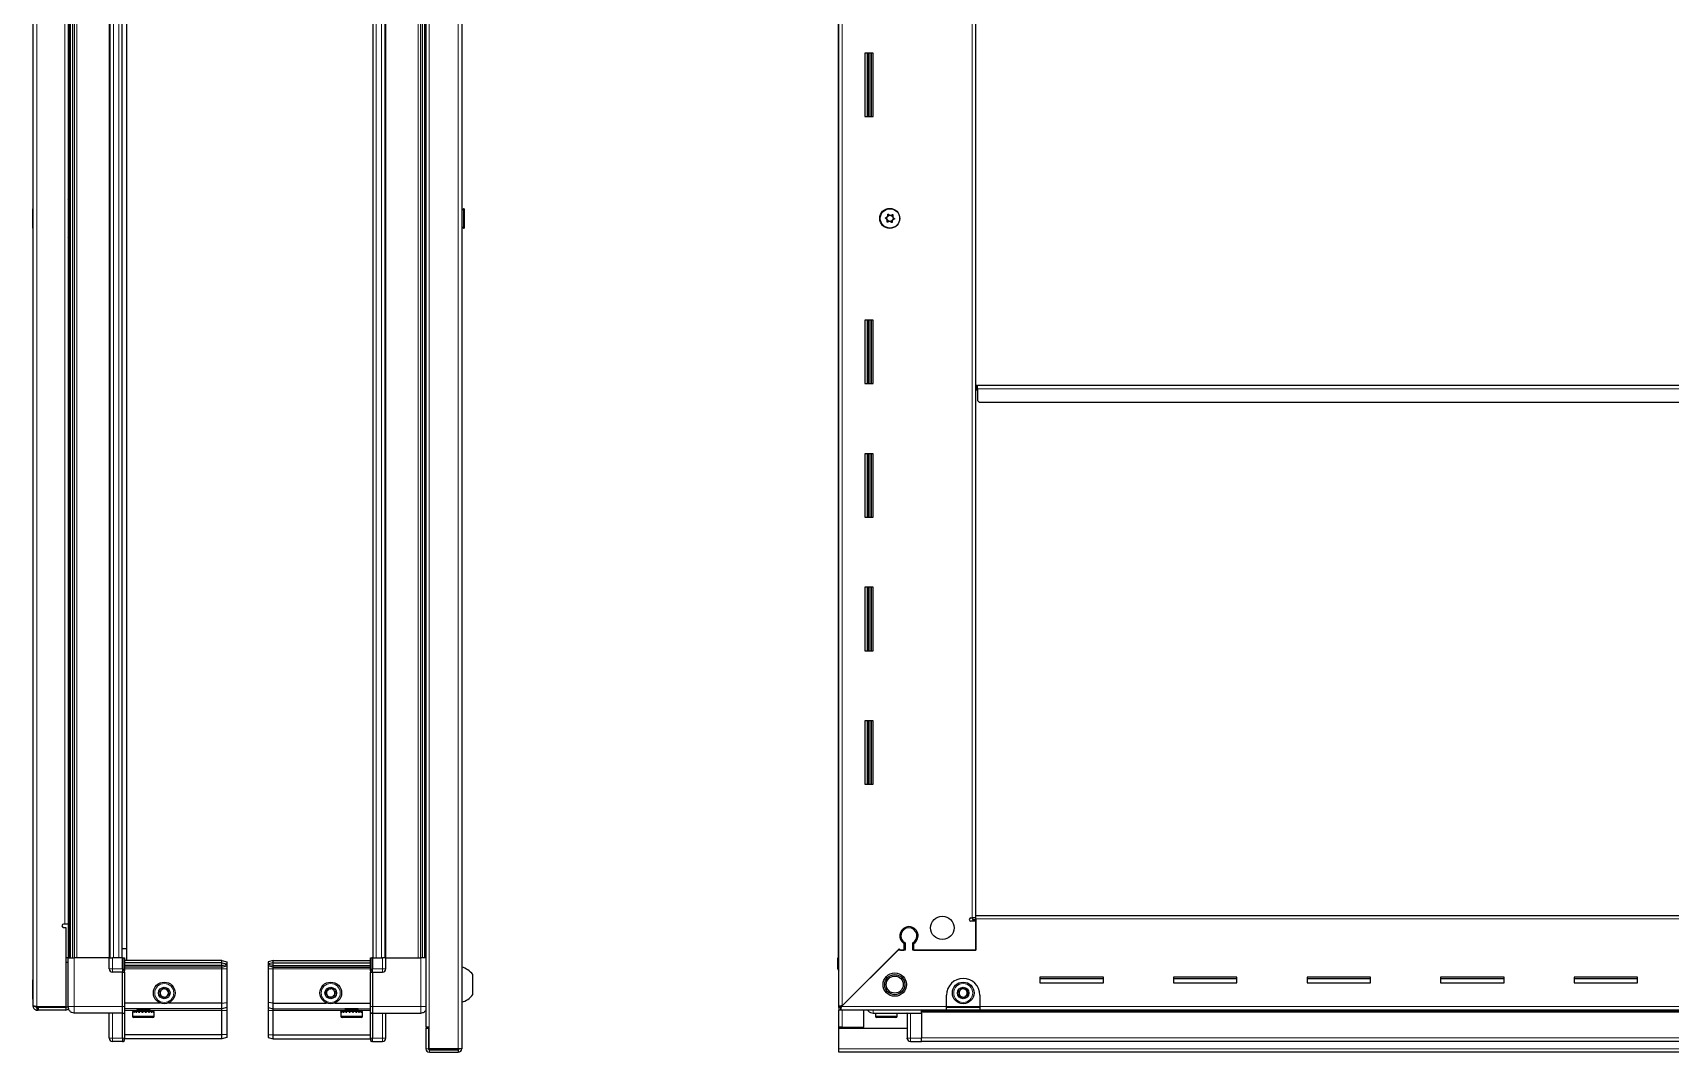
# Model space of a CAD drawing. Header units: millimetres. Extents: x 1219 to 4961, y 106 to 1896.
# Drawn here: x 3003 to 3984, y 677 to 1288 of the extents above; entities that cross this region are included whole.
import ezdxf

# ---------------------------------------------------------------- set-up
doc = ezdxf.new("R2010")
doc.units = ezdxf.units.MM

msp = doc.modelspace()

# ---------------------------------------------------------------- linework, layer by layer
at = {"color": 8, "linetype": 'Continuous', "lineweight": 18}
for p, q in [((3257.71, 1673.72), (3257.71, 678.92)), ((3240.31, 1660.82), (3240.31, 691.82)), ((3005.21, 1648.57), (3005.21, 704.07)), ((3487.81, 1647.97), (3487.81, 704.67)), ((3025.35, 1619.32), (3025.35, 733.32)), ((3027.79, 733.32), (3027.79, 1619.32)), ((3029.21, 1619.32), (3029.21, 733.32)), ((3048.61, 733.32), (3048.61, 1619.32)), ((3051.26, 733.32), (3051.26, 1619.32)), ((3054.46, 733.32), (3054.46, 1619.32)), ((3208.46, 1619.32), (3208.46, 733.32)), ((3211.66, 1619.32), (3211.66, 733.32)), ((3214.31, 1619.32), (3214.31, 733.32)), ((3233.71, 733.32), (3233.71, 1619.32)), ((3235.13, 1619.32), (3235.13, 733.32)), ((3237.58, 733.32), (3237.58, 1619.32)), ((3022.01, 753.57), (3022.01, 1599.07)), ((3565.61, 757.32), (3565.61, 1595.32)), ((3502.71, 1275.32), (3502.71, 1237.32)), ((3503.95, 1275.32), (3503.95, 1237.32)), ((3502.71, 1115.32), (3502.71, 1077.32)), ((3503.95, 1115.32), (3503.95, 1077.32)), ((3568.71, 1074.22), (4801.71, 1074.22)), ((3502.71, 1035.32), (3502.71, 997.32)), ((3503.95, 1035.32), (3503.95, 997.32)), ((3502.71, 955.32), (3502.71, 917.32)), ((3503.95, 955.32), (3503.95, 917.32)), ((3502.71, 875.32), (3502.71, 837.32)), ((3503.95, 875.32), (3503.95, 837.32)), ((4802.71, 756.72), (3567.71, 756.72)), ((3024.11, 733.32), (3024.11, 753.57)), ((3027.61, 733.32), (3027.61, 704.32)), ((3048.61, 726.82), (3050.61, 726.82)), ((3050.61, 733.32), (3050.61, 726.82)), ((3050.61, 726.82), (3050.61, 724.82)), ((3056.61, 726.82), (3050.61, 726.82)), ((3056.61, 726.82), (3056.95, 726.82)), ((3116.11, 726.82), (3057.81, 726.82)), ((3116.11, 726.82), (3119.11, 726.82)), ((3146.81, 726.82), (3143.81, 726.82)), ((3146.81, 726.82), (3205.11, 726.82)), ((3206.31, 733.32), (3205.98, 733.32)), ((3206.31, 726.82), (3205.98, 726.82)), ((3206.31, 726.82), (3212.31, 726.82)), ((3212.31, 733.32), (3212.31, 726.82)), ((3214.31, 726.82), (3212.31, 726.82)), ((3212.31, 726.82), (3212.31, 724.82)), ((3235.31, 733.32), (3235.31, 704.32)), ((3485.71, 726.82), (3485.21, 726.82)), ((3057.81, 724.62), (3056.61, 724.62)), ((3206.31, 724.62), (3205.11, 724.62)), ((3056.61, 704.32), (3027.61, 704.32)), ((3050.61, 700.32), (3050.61, 685.32)), ((3056.61, 704.32), (3057.81, 704.32)), ((3057.81, 700.12), (3056.61, 700.12)), ((3065.11, 701.82), (3057.81, 701.82)), ((3062.78, 698.42), (3062.61, 698.42)), ((3075.61, 698.42), (3062.78, 698.42)), ((3116.11, 701.82), (3073.11, 701.82)), ((3119.11, 701.82), (3116.11, 701.82)), ((3143.81, 701.82), (3146.81, 701.82)), ((3146.81, 701.82), (3189.81, 701.82)), ((3200.31, 698.42), (3187.31, 698.42)), ((3197.81, 701.82), (3205.11, 701.82)), ((3206.31, 704.32), (3205.11, 704.32)), ((3206.31, 700.12), (3205.11, 700.12)), ((3206.31, 704.32), (3235.31, 704.32)), ((3212.31, 700.32), (3212.31, 685.32)), ((3487.31, 704.17), (3550.21, 704.17)), ((3487.81, 691.82), (3487.81, 702.07)), ((3512.02, 698.42), (3507.71, 698.42)), ((3520.71, 698.42), (3512.02, 698.42)), ((3528.71, 685.32), (3528.71, 700.32)), ((3535.21, 702.06), (4835.21, 702.06)), ((3535.21, 700.82), (4835.21, 700.82)), ((3570.21, 704.17), (3550.21, 704.17)), ((3570.21, 704.17), (4800.21, 704.17)), ((3487.81, 691.32), (3487.81, 691.82)), ((3050.61, 685.32), (3048.61, 685.32)), ((3050.61, 685.32), (3050.61, 683.32)), ((3056.61, 685.32), (3050.61, 685.32)), ((3056.61, 685.32), (3057.81, 685.32)), ((3206.31, 685.32), (3205.11, 685.32)), ((3206.31, 685.32), (3212.31, 685.32)), ((3212.31, 685.32), (3212.31, 683.32)), ((3212.31, 685.32), (3214.31, 685.32)), ((3239.81, 678.92), (3238.31, 678.92)), ((3240.41, 678.32), (3240.41, 676.82)), ((4884.71, 678.92), (3485.71, 678.92)), ((3526.71, 685.32), (3528.71, 685.32)), ((3528.71, 683.32), (3528.71, 685.32)), ((3535.21, 685.32), (3528.71, 685.32)), ((3535.21, 685.47), (4835.21, 685.47))]:
    msp.add_line(p, q, dxfattribs=at)
at = {"color": 7, "linetype": 'Continuous', "lineweight": 25}
for p, q in [((3259.81, 1673.72), (3259.81, 678.92)), ((3238.21, 1660.82), (3238.21, 691.82)), ((3485.71, 704.07), (3485.71, 1648.57)), ((3003.11, 704.67), (3003.11, 1647.97)), ((3024.76, 733.32), (3024.76, 1619.32)), ((3026.55, 1619.32), (3026.55, 733.32)), ((3026.59, 1619.32), (3026.59, 733.32)), ((3049.26, 733.32), (3049.26, 1619.32)), ((3056.46, 733.32), (3056.46, 1619.32)), ((3206.46, 1619.32), (3206.46, 733.32)), ((3213.66, 1619.32), (3213.66, 733.32)), ((3236.33, 733.32), (3236.33, 1619.32)), ((3236.37, 733.32), (3236.37, 1619.32)), ((3238.16, 1619.32), (3238.16, 733.32)), ((3485.36, 1619.32), (3485.36, 733.32)), ((3058.96, 1612.32), (3058.96, 738.82)), ((3024.11, 1599.07), (3024.11, 753.57)), ((3567.71, 758.82), (3567.71, 1593.82)), ((3506.21, 1275.32), (3501.21, 1275.32)), ((3501.21, 1275.32), (3501.21, 1237.32)), ((3503.36, 1237.32), (3503.36, 1275.32)), ((3505.16, 1237.32), (3505.16, 1275.32)), ((3505.19, 1237.32), (3505.19, 1275.32)), ((3506.21, 1237.32), (3506.21, 1275.32)), ((3501.21, 1237.32), (3506.21, 1237.32)), ((3003.11, 1182.11), (3002.81, 1182.11)), ((3002.81, 1170.54), (3002.81, 1182.11)), ((3024.61, 1185.82), (3024.61, 1166.82)), ((3260.8, 1182.11), (3259.81, 1181.12)), ((3261.31, 1182.11), (3260.8, 1182.11)), ((3260.8, 1182.11), (3260.8, 1170.54)), ((3261.31, 1182.11), (3261.31, 1170.54)), ((3002.81, 1170.54), (3003.11, 1170.54)), ((3259.81, 1171.52), (3260.8, 1170.54)), ((3260.8, 1170.54), (3261.31, 1170.54)), ((3506.21, 1115.32), (3501.21, 1115.32)), ((3501.21, 1115.32), (3501.21, 1077.32)), ((3503.36, 1077.32), (3503.36, 1115.32)), ((3505.16, 1077.32), (3505.16, 1115.32)), ((3505.19, 1077.32), (3505.19, 1115.32)), ((3506.21, 1077.32), (3506.21, 1115.32)), ((3501.21, 1077.32), (3506.21, 1077.32)), ((3567.71, 1076.32), (3568.46, 1076.32)), ((3568.46, 1076.32), (3568.46, 1073.47)), ((3568.46, 1073.47), (3568.71, 1073.47)), ((3568.71, 1076.32), (4801.71, 1076.32)), ((3568.71, 1074.22), (3568.71, 1076.32)), ((3568.71, 1074.22), (3568.71, 1067.32)), ((3568.71, 1067.32), (3569.71, 1066.32)), ((3569.71, 1066.32), (4800.71, 1066.32)), ((3506.21, 1035.32), (3501.21, 1035.32)), ((3501.21, 1035.32), (3501.21, 997.32)), ((3503.36, 997.32), (3503.36, 1035.32)), ((3505.16, 997.32), (3505.16, 1035.32)), ((3505.19, 997.32), (3505.19, 1035.32)), ((3506.21, 997.32), (3506.21, 1035.32)), ((3501.21, 997.32), (3506.21, 997.32)), ((3506.21, 955.32), (3501.21, 955.32)), ((3501.21, 955.32), (3501.21, 917.32)), ((3503.36, 917.32), (3503.36, 955.32)), ((3505.16, 917.32), (3505.16, 955.32)), ((3505.19, 917.32), (3505.19, 955.32)), ((3506.21, 917.32), (3506.21, 955.32)), ((3501.21, 917.32), (3506.21, 917.32)), ((3506.21, 875.32), (3501.21, 875.32)), ((3501.21, 875.32), (3501.21, 837.32)), ((3503.36, 837.32), (3503.36, 875.32)), ((3505.16, 837.32), (3505.16, 875.32)), ((3505.19, 837.32), (3505.19, 875.32)), ((3506.21, 837.32), (3506.21, 875.32)), ((3501.21, 837.32), (3506.21, 837.32)), ((3564.86, 757.32), (3565.61, 757.32)), ((3567.71, 757.32), (3565.61, 757.32)), ((3565.71, 757.32), (3565.71, 756.32)), ((3565.71, 756.32), (3567.71, 756.32)), ((3567.71, 756.72), (3567.71, 758.82)), ((3567.71, 758.82), (4802.71, 758.82)), ((3567.71, 756.72), (3567.71, 738.07)), ((3022.01, 753.57), (3021.26, 753.57)), ((3021.26, 751.57), (3022.61, 751.57)), ((3024.11, 753.57), (3022.01, 753.57)), ((3022.61, 751.57), (3022.61, 704.07)), ((3525.71, 751.7), (3525.71, 750.94)), ((3567.71, 755.32), (3564.86, 755.32)), ((3567.71, 738.07), (3567.71, 755.32)), ((3058.96, 738.82), (3056.46, 738.82)), ((3058.96, 738.82), (3058.96, 731.82)), ((3521.21, 738.07), (3487.31, 704.17)), ((3487.81, 704.67), (3521.91, 738.77)), ((3525.41, 738.07), (3521.21, 738.07)), ((3521.91, 738.77), (3522.61, 738.07)), ((3522.61, 738.07), (3524.71, 738.07)), ((3524.71, 741.96), (3524.71, 738.07)), ((3525.41, 742.36), (3525.41, 738.07)), ((3530.01, 738.07), (3530.01, 742.36)), ((3567.71, 738.07), (3530.01, 738.07)), ((3530.71, 738.07), (3530.71, 741.96)), ((3530.71, 738.07), (3567.71, 738.07)), ((3024.11, 733.32), (3022.61, 733.32)), ((3024.11, 730.57), (3022.61, 730.57)), ((3024.11, 704.32), (3024.11, 733.32)), ((3048.61, 733.32), (3027.61, 733.32)), ((3048.61, 726.82), (3048.61, 733.32)), ((3048.61, 733.32), (3050.61, 733.32)), ((3056.61, 733.32), (3050.61, 733.32)), ((3056.61, 726.82), (3056.61, 733.32)), ((3056.61, 733.32), (3056.95, 733.32)), ((3056.61, 726.82), (3056.61, 724.82)), ((3056.61, 726.82), (3056.61, 724.82)), ((3056.95, 726.82), (3056.95, 733.32)), ((3056.95, 733.32), (3057.81, 733.32)), ((3057.81, 733.32), (3057.81, 725.5)), ((3116.11, 731.82), (3057.81, 731.82)), ((3116.11, 730.32), (3057.81, 730.32)), ((3116.11, 728.82), (3057.81, 728.82)), ((3116.11, 727.82), (3057.81, 727.82)), ((3116.11, 730.32), (3116.11, 731.82)), ((3116.11, 731.82), (3119.11, 731.02)), ((3116.11, 728.82), (3116.11, 730.32)), ((3116.11, 730.32), (3119.11, 729.87)), ((3116.11, 728.82), (3119.11, 729.37)), ((3116.11, 727.82), (3116.11, 728.82)), ((3116.11, 727.82), (3119.11, 728.63)), ((3116.11, 726.82), (3116.11, 727.82)), ((3116.11, 706.32), (3116.11, 726.82)), ((3119.11, 731.02), (3119.11, 729.87)), ((3119.11, 729.87), (3119.11, 729.37)), ((3119.11, 729.37), (3119.11, 728.63)), ((3119.11, 728.63), (3119.11, 726.82)), ((3119.11, 726.82), (3119.11, 706.66)), ((3146.81, 731.82), (3143.81, 731.02)), ((3143.81, 731.02), (3143.81, 729.87)), ((3146.81, 730.32), (3143.81, 729.87)), ((3143.81, 729.87), (3143.81, 729.37)), ((3146.81, 728.82), (3143.81, 729.37)), ((3143.81, 729.37), (3143.81, 728.63)), ((3146.81, 727.82), (3143.81, 728.63)), ((3143.81, 728.63), (3143.81, 726.82)), ((3143.81, 726.82), (3143.81, 706.66)), ((3146.81, 730.32), (3146.81, 731.82)), ((3146.81, 731.82), (3205.11, 731.82)), ((3146.81, 728.82), (3146.81, 730.32)), ((3146.81, 730.32), (3205.11, 730.32)), ((3146.81, 728.82), (3205.11, 728.82)), ((3146.81, 727.82), (3146.81, 728.82)), ((3146.81, 727.82), (3205.11, 727.82)), ((3146.81, 726.82), (3146.81, 727.82)), ((3146.81, 706.32), (3146.81, 726.82)), ((3205.11, 725.5), (3205.11, 733.32)), ((3205.11, 733.32), (3205.98, 733.32)), ((3205.98, 733.32), (3205.98, 733.32)), ((3205.98, 733.32), (3205.98, 726.82)), ((3206.31, 733.32), (3205.98, 733.32)), ((3206.31, 733.32), (3206.31, 726.82)), ((3206.31, 733.32), (3206.31, 733.32)), ((3206.31, 733.32), (3212.31, 733.32)), ((3206.31, 733.32), (3206.31, 726.82)), ((3206.31, 724.82), (3206.31, 726.82)), ((3214.31, 733.32), (3212.31, 733.32)), ((3214.31, 726.82), (3214.31, 733.32)), ((3214.31, 733.32), (3235.31, 733.32)), ((3485.21, 726.82), (3485.21, 733.32)), ((3485.21, 733.32), (3485.21, 733.32)), ((3485.21, 733.32), (3485.21, 733.32)), ((3485.21, 733.32), (3485.21, 726.82)), ((3485.71, 733.32), (3485.21, 733.32)), ((3003.11, 720.26), (3002.81, 720.26)), ((3002.81, 710.58), (3002.81, 720.26)), ((3056.61, 724.82), (3050.61, 724.82)), ((3056.61, 724.82), (3057.81, 724.82)), ((3056.61, 724.62), (3056.61, 724.82)), ((3056.61, 704.32), (3056.61, 724.62)), ((3057.81, 724.82), (3057.81, 725.5)), ((3057.81, 724.82), (3057.81, 724.62)), ((3057.81, 724.62), (3057.81, 704.32)), ((3205.11, 725.5), (3205.11, 724.82)), ((3206.31, 724.82), (3205.11, 724.82)), ((3205.11, 724.62), (3205.11, 724.82)), ((3205.11, 704.32), (3205.11, 724.62)), ((3206.31, 724.82), (3206.31, 724.62)), ((3206.31, 724.82), (3212.31, 724.82)), ((3206.31, 724.62), (3206.31, 704.32)), ((3266.41, 711.32), (3266.41, 723.32)), ((3485.71, 725.5), (3485.71, 725.5)), ((3644.21, 721.82), (3606.21, 721.82)), ((3606.21, 721.82), (3606.21, 718.32)), ((3606.21, 721.07), (3644.21, 721.07)), ((3606.21, 718.32), (3644.21, 718.32)), ((3644.21, 718.32), (3644.21, 721.82)), ((3724.21, 721.82), (3686.21, 721.82)), ((3686.21, 721.82), (3686.21, 718.32)), ((3686.21, 721.07), (3724.21, 721.07)), ((3686.21, 718.32), (3724.21, 718.32)), ((3724.21, 718.32), (3724.21, 721.82)), ((3804.21, 721.82), (3766.21, 721.82)), ((3766.21, 721.82), (3766.21, 718.32)), ((3766.21, 721.07), (3804.21, 721.07)), ((3766.21, 718.32), (3804.21, 718.32)), ((3804.21, 718.32), (3804.21, 721.82)), ((3884.21, 721.82), (3846.21, 721.82)), ((3846.21, 721.82), (3846.21, 718.32)), ((3846.21, 721.07), (3884.21, 721.07)), ((3846.21, 718.32), (3884.21, 718.32)), ((3884.21, 718.32), (3884.21, 721.82)), ((3964.21, 721.82), (3926.21, 721.82)), ((3926.21, 721.82), (3926.21, 718.32)), ((3926.21, 721.07), (3964.21, 721.07)), ((3926.21, 718.32), (3964.21, 718.32)), ((3964.21, 718.32), (3964.21, 721.82)), ((3002.81, 708.69), (3002.81, 710.58)), ((3002.81, 708.69), (3003.11, 708.69)), ((3079.11, 706.32), (3057.81, 706.32)), ((3116.11, 706.32), (3084.11, 706.32)), ((3116.11, 706.32), (3119.11, 706.66)), ((3116.11, 702.82), (3116.11, 706.32)), ((3119.11, 706.66), (3119.11, 703.63)), ((3146.81, 706.32), (3143.81, 706.66)), ((3143.81, 706.66), (3143.81, 703.63)), ((3146.81, 706.32), (3178.81, 706.32)), ((3146.81, 702.82), (3146.81, 706.32)), ((3183.81, 706.32), (3205.11, 706.32)), ((3550.21, 704.17), (3550.21, 711.07)), ((3570.21, 711.07), (3570.21, 704.17)), ((3003.11, 704.17), (3003.11, 704.67)), ((3004.61, 704.17), (3003.11, 704.17)), ((3022.61, 704.07), (3005.21, 704.07)), ((3005.21, 703.57), (3005.21, 702.07)), ((3005.21, 703.57), (3006.11, 703.57)), ((3005.21, 702.07), (3006.11, 702.07)), ((3006.11, 703.57), (3006.11, 702.07)), ((3022.61, 703.57), (3006.11, 703.57)), ((3022.61, 702.07), (3006.11, 702.07)), ((3022.61, 704.07), (3024.11, 704.07)), ((3022.61, 703.57), (3022.61, 702.07)), ((3056.61, 700.32), (3027.61, 700.32)), ((3048.61, 685.32), (3048.61, 700.32)), ((3056.61, 700.32), (3056.61, 704.32)), ((3056.61, 700.32), (3057.81, 700.32)), ((3056.61, 700.12), (3056.61, 700.32)), ((3056.61, 685.32), (3056.61, 700.12)), ((3057.81, 704.32), (3057.81, 700.32)), ((3116.11, 702.82), (3057.81, 702.82)), ((3057.81, 700.32), (3057.81, 700.12)), ((3057.81, 700.12), (3057.81, 685.32)), ((3062.61, 701.32), (3062.61, 698.42)), ((3062.71, 701.32), (3062.61, 701.32)), ((3062.71, 700.82), (3062.71, 701.32)), ((3062.87, 701.32), (3062.71, 701.32)), ((3062.71, 700.82), (3062.87, 700.82)), ((3062.87, 700.82), (3062.87, 701.32)), ((3063.36, 701.32), (3062.87, 701.32)), ((3063.36, 700.82), (3063.36, 701.32)), ((3063.75, 701.32), (3063.36, 701.32)), ((3063.36, 700.82), (3063.75, 700.82)), ((3063.56, 697.62), (3063.41, 697.62)), ((3074.81, 697.62), (3063.56, 697.62)), ((3063.75, 700.82), (3063.75, 701.32)), ((3064.58, 701.32), (3063.75, 701.32)), ((3064.58, 700.82), (3064.58, 701.32)), ((3065.14, 701.32), (3064.58, 701.32)), ((3064.58, 700.82), (3065.14, 700.82)), ((3064.71, 701.42), (3064.71, 701.32)), ((3070.11, 701.42), (3064.71, 701.42)), ((3065.11, 702.82), (3065.11, 702.79)), ((3065.11, 702.79), (3065.8, 702.31)), ((3065.22, 702.79), (3065.11, 702.79)), ((3065.8, 702.31), (3065.11, 701.82)), ((3065.22, 701.82), (3065.11, 701.82)), ((3065.14, 700.82), (3065.14, 701.32)), ((3066.25, 701.32), (3065.14, 701.32)), ((3073.11, 702.79), (3065.22, 702.79)), ((3073.11, 701.82), (3065.22, 701.82)), ((3065.89, 702.31), (3065.8, 702.31)), ((3072.42, 702.31), (3065.89, 702.31)), ((3066.25, 700.82), (3066.25, 701.32)), ((3066.93, 701.32), (3066.25, 701.32)), ((3066.25, 700.82), (3066.93, 700.82)), ((3066.93, 700.82), (3066.93, 701.32)), ((3068.19, 701.32), (3066.93, 701.32)), ((3068.19, 700.82), (3068.19, 701.32)), ((3068.49, 701.32), (3068.19, 701.32)), ((3068.19, 700.82), (3068.93, 700.82)), ((3068.49, 700.82), (3068.49, 701.32)), ((3068.93, 700.82), (3068.93, 701.32)), ((3070.22, 701.32), (3068.93, 701.32)), ((3073.51, 701.42), (3070.11, 701.42)), ((3070.22, 700.82), (3070.22, 701.32)), ((3070.22, 700.82), (3070.94, 700.82)), ((3070.35, 700.82), (3070.35, 701.32)), ((3070.94, 701.32), (3070.35, 701.32)), ((3070.94, 700.82), (3070.94, 701.32)), ((3072.15, 701.32), (3070.94, 701.32)), ((3072.15, 700.82), (3072.15, 701.32)), ((3072.78, 701.32), (3072.15, 701.32)), ((3072.15, 700.82), (3072.78, 700.82)), ((3072.42, 702.31), (3073.11, 702.79)), ((3073.11, 701.82), (3072.42, 702.31)), ((3072.78, 700.82), (3072.78, 701.32)), ((3073.78, 701.32), (3072.78, 701.32)), ((3073.11, 702.79), (3073.11, 702.82)), ((3073.51, 701.32), (3073.51, 701.42)), ((3073.78, 700.82), (3073.78, 701.32)), ((3074.26, 701.32), (3073.78, 701.32)), ((3073.78, 700.82), (3074.26, 700.82)), ((3074.26, 700.82), (3074.26, 701.32)), ((3074.95, 701.32), (3074.26, 701.32)), ((3074.95, 700.82), (3074.95, 701.32)), ((3075.23, 701.32), (3074.95, 701.32)), ((3074.95, 700.82), (3075.23, 700.82)), ((3075.23, 700.82), (3075.23, 701.32)), ((3075.55, 701.32), (3075.23, 701.32)), ((3075.55, 700.82), (3075.55, 701.32)), ((3075.61, 701.32), (3075.55, 701.32)), ((3075.55, 700.82), (3075.61, 700.82)), ((3075.61, 698.42), (3075.61, 701.32)), ((3075.61, 700.82), (3075.61, 701.32)), ((3075.61, 701.32), (3075.61, 701.32)), ((3119.11, 703.63), (3116.11, 702.82)), ((3116.11, 701.82), (3116.11, 702.82)), ((3116.11, 687.32), (3116.11, 701.82)), ((3119.11, 703.63), (3119.11, 701.82)), ((3119.11, 701.82), (3119.11, 687.48)), ((3143.81, 703.63), (3146.81, 702.82)), ((3143.81, 703.63), (3143.81, 701.82)), ((3143.81, 701.82), (3143.81, 687.48)), ((3146.81, 702.82), (3205.11, 702.82)), ((3146.81, 701.82), (3146.81, 702.82)), ((3146.81, 687.32), (3146.81, 701.82)), ((3187.31, 701.32), (3187.31, 698.42)), ((3187.33, 701.32), (3187.31, 701.32)), ((3187.33, 700.82), (3187.33, 701.32)), ((3187.43, 701.32), (3187.33, 701.32)), ((3187.33, 700.82), (3187.43, 700.82)), ((3187.43, 700.82), (3187.43, 701.32)), ((3187.8, 701.32), (3187.43, 701.32)), ((3187.8, 700.82), (3187.8, 701.32)), ((3188.12, 701.32), (3187.8, 701.32)), ((3187.8, 700.82), (3188.12, 700.82)), ((3199.51, 697.62), (3188.11, 697.62)), ((3188.12, 700.82), (3188.12, 701.32)), ((3188.86, 701.32), (3188.12, 701.32)), ((3188.86, 700.82), (3188.86, 701.32)), ((3189.37, 701.32), (3188.86, 701.32)), ((3188.86, 700.82), (3189.37, 700.82)), ((3189.37, 700.82), (3189.37, 701.32)), ((3190.4, 701.32), (3189.37, 701.32)), ((3189.41, 701.42), (3189.41, 701.32)), ((3198.21, 701.42), (3189.41, 701.42)), ((3189.81, 702.82), (3189.81, 702.79)), ((3189.81, 702.79), (3190.5, 702.31)), ((3197.81, 702.79), (3189.81, 702.79)), ((3190.5, 702.31), (3189.81, 701.82)), ((3197.81, 701.82), (3189.81, 701.82)), ((3190.4, 700.82), (3190.4, 701.32)), ((3191.05, 701.32), (3190.4, 701.32)), ((3190.4, 700.82), (3191.05, 700.82)), ((3197.12, 702.31), (3190.5, 702.31)), ((3191.05, 700.82), (3191.05, 701.32)), ((3192.28, 701.32), (3191.05, 701.32)), ((3192.28, 700.82), (3192.28, 701.32)), ((3192.77, 701.32), (3192.28, 701.32)), ((3192.28, 700.82), (3193, 700.82)), ((3192.77, 700.82), (3192.77, 701.32)), ((3193, 700.82), (3193, 701.32)), ((3194.3, 701.32), (3193, 701.32)), ((3194.3, 700.82), (3194.3, 701.32)), ((3194.3, 700.82), (3195.04, 700.82)), ((3194.64, 700.82), (3194.64, 701.32)), ((3195.04, 701.32), (3194.64, 701.32)), ((3195.04, 700.82), (3195.04, 701.32)), ((3196.28, 701.32), (3195.04, 701.32)), ((3196.28, 700.82), (3196.28, 701.32)), ((3196.95, 701.32), (3196.28, 701.32)), ((3196.28, 700.82), (3196.95, 700.82)), ((3196.95, 700.82), (3196.95, 701.32)), ((3198.02, 701.32), (3196.95, 701.32)), ((3197.12, 702.31), (3197.81, 702.79)), ((3197.81, 701.82), (3197.12, 702.31)), ((3197.81, 702.79), (3197.81, 702.82)), ((3198.02, 700.82), (3198.02, 701.32)), ((3198.55, 701.32), (3198.02, 701.32)), ((3198.02, 700.82), (3198.55, 700.82)), ((3198.21, 701.32), (3198.21, 701.42)), ((3198.55, 700.82), (3198.55, 701.32)), ((3199.34, 701.32), (3198.55, 701.32)), ((3199.34, 700.82), (3199.34, 701.32)), ((3199.7, 701.32), (3199.34, 701.32)), ((3199.34, 700.82), (3199.7, 700.82)), ((3199.7, 700.82), (3199.7, 701.32)), ((3200.13, 701.32), (3199.7, 701.32)), ((3200.13, 700.82), (3200.13, 701.32)), ((3200.26, 701.32), (3200.13, 701.32)), ((3200.13, 700.82), (3200.26, 700.82)), ((3200.26, 700.82), (3200.26, 701.32)), ((3200.31, 701.32), (3200.26, 701.32)), ((3200.31, 698.42), (3200.31, 701.32)), ((3205.11, 700.32), (3205.11, 704.32)), ((3206.31, 700.32), (3205.11, 700.32)), ((3205.11, 700.12), (3205.11, 700.32)), ((3205.11, 685.32), (3205.11, 700.12)), ((3206.31, 704.32), (3206.31, 700.32)), ((3206.31, 700.32), (3206.31, 700.12)), ((3206.31, 700.32), (3235.31, 700.32)), ((3206.31, 700.12), (3206.31, 685.32)), ((3206.31, 700.12), (3206.31, 685.32)), ((3214.31, 685.32), (3214.31, 700.32)), ((3485.71, 703.57), (3485.71, 704.07)), ((3487.21, 704.07), (3485.71, 704.07)), ((3485.71, 703.57), (3485.71, 702.07)), ((3486.71, 703.57), (3485.71, 703.57)), ((3485.71, 691.82), (3485.71, 702.07)), ((3486.71, 702.07), (3485.71, 702.07)), ((3486.71, 703.57), (3486.71, 702.07)), ((3550.21, 702.07), (3486.71, 702.07)), ((3500.71, 691.82), (3500.71, 702.07)), ((3506.21, 700.32), (3535.21, 700.32)), ((3507.71, 700.32), (3507.71, 698.42)), ((3512.29, 697.62), (3508.51, 697.62)), ((3519.91, 697.62), (3512.29, 697.62)), ((3520.71, 698.42), (3520.71, 700.32)), ((3526.71, 700.32), (3526.71, 685.32)), ((3535.21, 700.36), (3535.14, 702.07)), ((4835.21, 701.47), (3535.21, 701.47)), ((3535.21, 700.32), (3535.21, 700.82)), ((3535.21, 700.32), (3535.21, 685.32)), ((3550.21, 702.07), (3550.21, 704.17)), ((3570.21, 703.57), (3550.21, 703.57)), ((3570.21, 702.07), (3550.21, 702.07)), ((3570.21, 704.17), (3570.21, 702.07)), ((4800.21, 702.07), (3570.21, 702.07)), ((3116.11, 687.32), (3057.81, 687.32)), ((3119.11, 687.48), (3116.11, 687.32)), ((3116.11, 684.82), (3116.11, 687.32)), ((3119.11, 687.48), (3119.11, 685.63)), ((3143.81, 687.48), (3146.81, 687.32)), ((3143.81, 687.48), (3143.81, 685.63)), ((3146.81, 687.32), (3205.11, 687.32)), ((3146.81, 684.82), (3146.81, 687.32)), ((3240.31, 691.82), (3238.21, 691.82)), ((3238.31, 691.32), (3239.81, 691.32)), ((3238.31, 691.32), (3238.31, 678.92)), ((3239.81, 691.32), (3239.81, 678.92)), ((3240.31, 678.92), (3240.31, 691.82)), ((3487.81, 691.82), (3485.71, 691.82)), ((3485.71, 691.32), (3485.71, 691.82)), ((3485.71, 678.92), (3485.71, 691.32)), ((3485.71, 691.32), (3526.71, 691.32)), ((3487.21, 691.32), (3487.21, 691.82)), ((3487.81, 691.82), (3500.71, 691.82)), ((3056.61, 683.32), (3050.61, 683.32)), ((3056.61, 685.32), (3056.61, 683.32)), ((3056.61, 683.32), (3056.95, 683.32)), ((3056.61, 683.32), (3056.95, 683.32)), ((3056.61, 683.32), (3056.61, 683.32)), ((3056.95, 683.32), (3057.81, 683.82)), ((3056.95, 683.32), (3057.81, 683.82)), ((3057.81, 683.82), (3057.81, 685.32)), ((3116.11, 684.82), (3057.81, 684.82)), ((3119.11, 685.63), (3116.11, 684.82)), ((3143.81, 685.63), (3146.81, 684.82)), ((3146.81, 684.82), (3205.11, 684.82)), ((3205.11, 685.32), (3205.11, 683.82)), ((3205.11, 683.82), (3205.98, 683.32)), ((3206.31, 683.32), (3205.98, 683.32)), ((3206.31, 683.32), (3206.31, 685.32)), ((3206.31, 683.32), (3212.31, 683.32)), ((3257.71, 678.92), (3240.31, 678.92)), ((3240.41, 678.32), (3257.71, 678.32)), ((3259.81, 678.92), (3257.71, 678.92)), ((3257.71, 678.32), (3257.71, 676.82)), ((3485.71, 676.82), (3485.71, 678.92)), ((3526.71, 685.32), (3526.71, 685.32)), ((3528.71, 683.32), (3535.21, 683.32)), ((3528.71, 683.32), (3535.21, 683.32)), ((3535.21, 683.32), (3535.21, 685.32)), ((3535.21, 683.47), (4835.21, 683.47)), ((3535.21, 683.32), (3535.21, 683.32)), ((3240.41, 676.82), (3257.71, 676.82)), ((4884.71, 676.82), (3485.71, 676.82))]:
    msp.add_line(p, q, dxfattribs=at)
at = {"color": 7, "linetype": 'Continuous', "lineweight": 25, "flags": 128}
msp.add_lwpolyline([(3526.86, 684.57), (3526.75, 684.93), (3526.71, 685.32)], dxfattribs=at)
at = {"color": 7, "linetype": 'Continuous', "lineweight": 25}
for centre, radius in [((3516.21, 1176.32), 6), ((3516.36, 1176.32), 5.79), ((3516.36, 1176.32), 1.85), ((3547.71, 751.32), 7), ((3081.61, 712.32), 6.5), ((3181.31, 712.32), 6.5), ((3519.21, 717.32), 7), ((3519.21, 717.32), 6.03), ((3519.21, 717.32), 5.1), ((3560.21, 712.32), 6.5), ((3081.61, 712.32), 3.46), ((3181.31, 712.32), 3.46), ((3560.21, 712.32), 3.46)]:
    msp.add_circle(centre, radius, dxfattribs=at)
at = {"color": 8, "linetype": 'Continuous', "lineweight": 18}
for centre in [(3081.61, 712.32), (3181.31, 712.32), (3560.21, 712.32)]:
    msp.add_circle(centre, 5.7, dxfattribs=at)
at = {"color": 7, "linetype": 'Continuous', "lineweight": 25}
for centre, radius, start, end in [((3021.61, 1185.82), 3, 0, 33.55731), ((3021.61, 1166.82), 3, 326.44269, 0), ((3564.86, 756.32), 1, 90, 270), ((3021.26, 752.57), 1, 90, 270), ((3527.71, 746.57), 5.5, 303.05573, 236.94427), ((3527.71, 746.57), 4.8, 298.63099, 241.36901), ((3050.61, 726.82), 2, 180, 270), ((3212.31, 726.82), 2, 270, 0), ((3256.79, 716.3), 11.91, 36.1266, 75.29965), ((3487.21, 726.82), 2, 180, 199.56674), ((3487.21, 726.82), 2, 180, 221.40962), ((3487.21, 726.82), 2, 213.78451, 221.40962), ((3560.21, 711.07), 10, 90, 180), ((3560.21, 711.07), 10, 0, 90), ((3081.61, 712.32), 2.5, 127.98423, 187.98423), ((3081.61, 712.32), 2.5, 187.98423, 247.98423), ((3081.61, 712.32), 2.5, 67.98423, 127.98423), ((3081.61, 712.32), 2.5, 247.98423, 307.98423), ((3081.61, 712.32), 2.5, 7.98423, 67.98423), ((3081.61, 712.32), 2.5, 307.98423, 7.98423), ((3181.31, 712.32), 2.5, 155.91157, 215.91157), ((3181.31, 712.32), 2.5, 95.91157, 155.91157), ((3181.31, 712.32), 2.5, 215.91157, 275.91157), ((3181.31, 712.32), 2.5, 35.91157, 95.91157), ((3181.31, 712.32), 2.5, 275.91157, 335.91157), ((3181.31, 712.32), 2.5, 335.91157, 35.91157), ((3256.79, 718.35), 11.91, 284.70035, 323.8734), ((3560.21, 712.32), 2.5, 127.47401, 187.47401), ((3560.21, 712.32), 2.5, 187.47401, 247.47401), ((3560.21, 712.32), 2.5, 67.47401, 127.47401), ((3560.21, 712.32), 2.5, 247.47401, 307.47401), ((3560.21, 712.32), 2.5, 7.47401, 67.47401), ((3560.21, 712.32), 2.5, 307.47401, 7.47401), ((3005.11, 704.57), 0.5, 243.29122, 270), ((3022.51, 704.17), 0.6, 270, 350.40593), ((3022.51, 704.17), 2.1, 272.7294, 327.8305), ((3063.41, 698.42), 0.8, 180, 270), ((3064.71, 701.82), 0.4, 270, 0), ((3073.51, 701.82), 0.4, 180, 270), ((3074.81, 698.42), 0.8, 270, 360), ((3188.11, 698.42), 0.8, 180, 270), ((3189.41, 701.82), 0.4, 270, 360), ((3198.21, 701.82), 0.4, 180, 270), ((3199.51, 698.42), 0.8, 270, 0), ((3508.51, 698.42), 0.8, 180, 270), ((3519.91, 698.42), 0.8, 270, 0), ((3526.51, 700.12), 0.2, 0, 90), ((3050.61, 685.32), 2, 180, 270), ((3212.31, 685.32), 2, 270, 0), ((3240.41, 678.92), 2.1, 180, 270), ((3240.41, 678.92), 0.6, 180, 270), ((3257.71, 678.92), 0.6, 270, 0), ((3257.71, 678.92), 2.1, 270, 0), ((3528.71, 685.32), 2, 180, 270)]:
    msp.add_arc(centre, radius, start, end, dxfattribs=at)
for centre, start_param, end_param in [((3060.41, 726.82), 3.141593, 3.864327), ((3202.51, 726.82), 5.560451, 6.283185)]:
    msp.add_ellipse(centre, major_axis=(3.46, 0), ratio=0.57735, start_param=start_param, end_param=end_param, dxfattribs=at)
for points, knots in [([(3518, 1178.6), (3517.99, 1178.6), (3517.96, 1178.61), (3517.91, 1178.61), (3517.77, 1178.57), (3517.42, 1178.4), (3516.94, 1178.15), (3516.31, 1178.19), (3515.87, 1178.47), (3515.56, 1178.71), (3515.37, 1178.85), (3515.28, 1178.88), (3515.24, 1178.89), (3515.2, 1178.87), (3515.18, 1178.85), (3515.15, 1178.79), (3515.1, 1178.53), (3515.1, 1178.05), (3514.92, 1177.36), (3514.32, 1176.98), (3513.87, 1176.82), (3513.64, 1176.7), (3513.59, 1176.64), (3513.58, 1176.61), (3513.58, 1176.58), (3513.59, 1176.55), (3513.62, 1176.51), (3513.67, 1176.46), (3513.85, 1176.32), (3514.18, 1176.11), (3514.57, 1175.79), (3514.81, 1175.2), (3514.73, 1174.66), (3514.68, 1174.28), (3514.68, 1174.13), (3514.71, 1174.07), (3514.73, 1174.05), (3514.76, 1174.03), (3514.82, 1174.04), (3514.96, 1174.08), (3515.31, 1174.25), (3515.79, 1174.49), (3516.42, 1174.46), (3516.86, 1174.18), (3517.17, 1173.94), (3517.36, 1173.8), (3517.45, 1173.77), (3517.49, 1173.76), (3517.52, 1173.77), (3517.55, 1173.8), (3517.58, 1173.86), (3517.63, 1174.12), (3517.63, 1174.6), (3517.8, 1175.29), (3518.4, 1175.67), (3518.85, 1175.82), (3519.09, 1175.95), (3519.14, 1176), (3519.15, 1176.03), (3519.15, 1176.06), (3519.14, 1176.1), (3519.11, 1176.13), (3519.05, 1176.19), (3518.87, 1176.33), (3518.55, 1176.53), (3518.15, 1176.86), (3517.92, 1177.45), (3517.99, 1177.98), (3518.05, 1178.37), (3518.04, 1178.52), (3518.02, 1178.57), (3518.01, 1178.59), (3518, 1178.6)], [0, 0, 0, 0, 0.002009, 0.00442, 0.009365, 0.025528, 0.067705, 0.095786, 0.124646, 0.150342, 0.160519, 0.163394, 0.165697, 0.167245, 0.168874, 0.17077, 0.178606, 0.211994, 0.249994, 0.287995, 0.321383, 0.329219, 0.331115, 0.332744, 0.334292, 0.336217, 0.338535, 0.341318, 0.349662, 0.375358, 0.404217, 0.432298, 0.474475, 0.490639, 0.496669, 0.49844, 0.5, 0.502009, 0.50442, 0.509365, 0.525528, 0.567705, 0.595786, 0.624646, 0.650342, 0.660519, 0.663394, 0.665697, 0.667245, 0.668874, 0.67077, 0.678606, 0.711994, 0.749994, 0.787995, 0.821383, 0.829219, 0.831115, 0.832744, 0.834292, 0.836217, 0.838535, 0.841318, 0.849662, 0.875358, 0.904217, 0.932298, 0.974475, 0.990639, 0.996669, 0.99844, 1, 1, 1, 1]), ([(3024.11, 733.32), (3024.15, 733.32), (3024.23, 733.32), (3024.83, 733.32), (3025.72, 733.32), (3026.7, 733.32), (3027.35, 733.32), (3027.61, 733.32)], [0, 0, 0, 0, 0.214694, 0.429388, 0.644082, 0.858775, 1, 1, 1, 1]), ([(3238.16, 733.32), (3238.12, 733.32), (3237.9, 733.32), (3237.18, 733.32), (3236.22, 733.32), (3235.57, 733.32), (3235.31, 733.32)], [0, 0, 0, 0, 0.071707, 0.420979, 0.770251, 1, 1, 1, 1]), ([(3078.93, 713.41), (3079.34, 713.72), (3080.1, 714.32), (3080.86, 714.91), (3081.21, 715.18)], [0, 0, 0, 0, 0.534686, 1, 1, 1, 1]), ([(3079.34, 710.55), (3079.32, 710.67), (3079.24, 711.26), (3079.1, 712.25), (3078.98, 713.06), (3078.93, 713.41)], [0, 0, 0, 0, 0.133125, 0.637099, 1, 1, 1, 1]), ([(3082.01, 709.46), (3081.53, 709.66), (3080.64, 710.02), (3079.75, 710.38), (3079.34, 710.55)], [0, 0, 0, 0, 0.534686, 1, 1, 1, 1]), ([(3081.21, 715.18), (3081.69, 714.99), (3082.58, 714.63), (3083.47, 714.27), (3083.89, 714.1)], [0, 0, 0, 0, 0.534686, 1, 1, 1, 1]), ([(3084.29, 711.24), (3083.88, 710.92), (3083.12, 710.33), (3082.36, 709.74), (3082.01, 709.46)], [0, 0, 0, 0, 0.534686, 1, 1, 1, 1]), ([(3083.89, 714.1), (3083.93, 713.76), (3084.05, 712.94), (3084.19, 711.96), (3084.27, 711.37), (3084.29, 711.24)], [0, 0, 0, 0, 0.362901, 0.866875, 1, 1, 1, 1]), ([(3178.44, 712.03), (3178.65, 712.5), (3179.04, 713.38), (3179.44, 714.25), (3179.62, 714.66)], [0, 0, 0, 0, 0.534686, 1, 1, 1, 1]), ([(3180.13, 709.69), (3179.83, 710.11), (3179.26, 710.89), (3178.7, 711.66), (3178.44, 712.03)], [0, 0, 0, 0, 0.534686, 1, 1, 1, 1]), ([(3179.62, 714.66), (3179.96, 714.7), (3180.78, 714.78), (3181.77, 714.88), (3182.36, 714.95), (3182.49, 714.96)], [0, 0, 0, 0, 0.362901, 0.866875, 1, 1, 1, 1]), ([(3183, 709.99), (3182.88, 709.97), (3182.28, 709.91), (3181.29, 709.81), (3180.48, 709.72), (3180.13, 709.69)], [0, 0, 0, 0, 0.133125, 0.637099, 1, 1, 1, 1]), ([(3182.49, 714.96), (3182.79, 714.54), (3183.36, 713.76), (3183.92, 712.98), (3184.18, 712.62)], [0, 0, 0, 0, 0.534686, 1, 1, 1, 1]), ([(3184.18, 712.62), (3183.97, 712.15), (3183.58, 711.27), (3183.19, 710.39), (3183, 709.99)], [0, 0, 0, 0, 0.534686, 1, 1, 1, 1]), ([(3557.55, 713.43), (3557.65, 713.51), (3558.12, 713.87), (3558.91, 714.48), (3559.56, 714.98), (3559.84, 715.19)], [0, 0, 0, 0, 0.133125, 0.637099, 1, 1, 1, 1]), ([(3557.92, 710.57), (3557.86, 711.08), (3557.73, 712.03), (3557.61, 712.99), (3557.55, 713.43)], [0, 0, 0, 0, 0.534686, 1, 1, 1, 1]), ([(3560.59, 709.46), (3560.11, 709.66), (3559.22, 710.03), (3558.33, 710.4), (3557.92, 710.57)], [0, 0, 0, 0, 0.534686, 1, 1, 1, 1]), ([(3559.84, 715.19), (3560.31, 714.99), (3561.21, 714.62), (3562.09, 714.25), (3562.5, 714.08)], [0, 0, 0, 0, 0.534686, 1, 1, 1, 1]), ([(3562.88, 711.22), (3562.61, 711.01), (3561.95, 710.51), (3561.16, 709.9), (3560.69, 709.54), (3560.59, 709.46)], [0, 0, 0, 0, 0.362901, 0.866875, 1, 1, 1, 1]), ([(3562.5, 714.08), (3562.57, 713.57), (3562.7, 712.61), (3562.82, 711.66), (3562.88, 711.22)], [0, 0, 0, 0, 0.534686, 1, 1, 1, 1]), ([(3005.21, 704.07), (3004.96, 704.12), (3004.46, 704.21), (3003.82, 704.34), (3003.36, 704.47), (3003.14, 704.58), (3003.12, 704.65), (3003.11, 704.67)], [0, 0, 0, 0, 0.2302553, 0.4485219, 0.6667858, 0.8850496, 1, 1, 1, 1]), ([(3003.11, 704.17), (3003.14, 703.92), (3003.19, 703.43), (3003.58, 702.79), (3004.14, 702.32), (3004.72, 702.1), (3005.09, 702.08), (3005.21, 702.07)], [0, 0, 0, 0, 0.230255, 0.448522, 0.666786, 0.88505, 1, 1, 1, 1]), ([(3024.11, 703.82), (3024.11, 703.83), (3024.11, 703.84), (3024.11, 703.96), (3024.11, 704.13), (3024.11, 704.26), (3024.11, 704.32)], [0, 0, 0, 0, 0.249394, 0.500333, 0.750167, 1, 1, 1, 1]), ([(3027.61, 700.32), (3027.17, 700.37), (3026.49, 700.44), (3025.68, 700.88), (3025.12, 701.33), (3024.67, 701.89), (3024.23, 702.71), (3024.16, 703.38), (3024.11, 703.82)], [0, 0, 0, 0, 0.239457, 0.368361, 0.5, 0.631639, 0.760543, 1, 1, 1, 1]), ([(3235.31, 700.32), (3235.75, 700.37), (3236.43, 700.44), (3237.24, 700.88), (3237.8, 701.32), (3238.08, 701.69), (3238.21, 701.87)], [0, 0, 0, 0, 0.384298, 0.591173, 0.802437, 1, 1, 1, 1]), ([(3487.81, 704.67), (3487.56, 704.63), (3487.07, 704.54), (3486.43, 704.4), (3485.96, 704.27), (3485.74, 704.16), (3485.72, 704.1), (3485.71, 704.07)], [0, 0, 0, 0, 0.230255, 0.448522, 0.666786, 0.88505, 1, 1, 1, 1]), ([(3486.71, 702.07), (3486.76, 702.1), (3486.85, 702.15), (3486.98, 702.55), (3487.11, 703.1), (3487.22, 703.68), (3487.29, 704.05), (3487.31, 704.17)], [0, 0, 0, 0, 0.230255, 0.448522, 0.666786, 0.88505, 1, 1, 1, 1]), ([(3503, 702.07), (3503.12, 701.87), (3503.51, 701.22), (3504.66, 700.51), (3505.7, 700.39), (3506.21, 700.32)], [0, 0, 0, 0, 0.18225, 0.591125, 1, 1, 1, 1]), ([(3535.21, 700.32), (3535.21, 700.36), (3535.21, 700.44), (3535.21, 701.05), (3535.21, 701.63), (3535.21, 702.03), (3535.21, 702.06)], [0, 0, 0, 0, 0.324279, 0.648558, 0.972836, 1, 1, 1, 1])]:
    msp.add_open_spline(points, degree=3, knots=knots, dxfattribs=at)
for points in [[(3004.61, 704.17), (3004.62, 704.09), (3004.64, 703.94), (3004.78, 703.74), (3004.98, 703.6), (3005.13, 703.58), (3005.21, 703.57)], [(3486.71, 703.57), (3486.76, 703.58), (3486.86, 703.6), (3487.01, 703.74), (3487.16, 703.94), (3487.26, 704.09), (3487.31, 704.17)], [(3487.81, 704.67), (3487.73, 704.62), (3487.58, 704.52), (3487.38, 704.37), (3487.24, 704.22), (3487.22, 704.12), (3487.21, 704.07)]]:
    msp.add_open_spline(points, degree=3, dxfattribs=at)
at = {"color": 8, "linetype": 'Continuous', "lineweight": 18}
for points, knots in [([(3027.61, 704.32), (3027.17, 704.32), (3026.49, 704.32), (3025.68, 704.32), (3025.12, 704.32), (3024.67, 704.32), (3024.23, 704.32), (3024.16, 704.32), (3024.11, 704.32)], [0, 0, 0, 0, 0.239457, 0.368361, 0.5, 0.631639, 0.760543, 1, 1, 1, 1]), ([(3235.31, 704.32), (3235.75, 704.32), (3236.43, 704.32), (3237.24, 704.32), (3237.8, 704.32), (3238.08, 704.32), (3238.21, 704.32)], [0, 0, 0, 0, 0.384298, 0.591173, 0.802437, 1, 1, 1, 1]), ([(3506.21, 700.32), (3506.21, 700.37), (3506.21, 700.44), (3506.21, 700.88), (3506.21, 701.33), (3506.21, 701.75), (3506.21, 702.02), (3506.21, 702.07)], [0, 0, 0, 0, 0.359753, 0.553414, 0.751185, 0.948956, 1, 1, 1, 1])]:
    msp.add_open_spline(points, degree=3, knots=knots, dxfattribs=at)
for points in [[(3027.61, 704.32), (3027.61, 703.8), (3027.61, 702.75), (3027.61, 701.43), (3027.61, 700.5), (3027.61, 700.38), (3027.61, 700.32)], [(3235.31, 704.32), (3235.31, 703.8), (3235.31, 702.75), (3235.31, 701.43), (3235.31, 700.5), (3235.31, 700.38), (3235.31, 700.32)]]:
    msp.add_open_spline(points, degree=3, dxfattribs=at)

doc.saveas('drawing.dxf')
